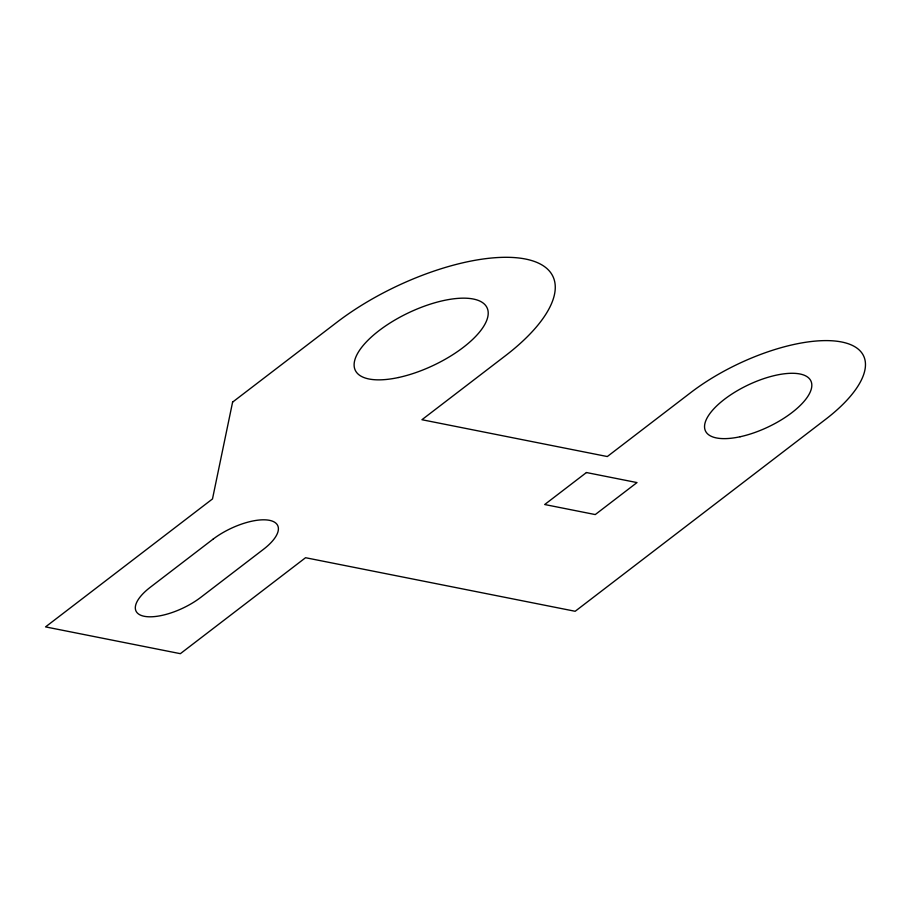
<?xml version="1.0" encoding="UTF-8"?>
<svg xmlns="http://www.w3.org/2000/svg" width="911" height="911" viewBox="0 0 911 911"><rect width="100%" height="100%" fill="white"/><g stroke="black" fill="none" stroke-linecap="round" stroke-linejoin="round"><path stroke-width="1.37" d="M232.601 402.115L212.491 498.943L45.55 626.893L180.355 653.677L305.561 557.714L575.171 611.281L825.582 419.356A116.688 46.529 -25.4 0 0 841.65 341.989A116.688 46.529 -25.4 0 0 690.777 392.573L607.307 456.548L421.941 419.72L505.411 355.745A145.862 58.167 -25.4 0 0 525.499 259.031A145.862 58.167 -25.4 0 0 336.911 322.266L232.601 402.115M212.878 539.301L150.281 587.276A43.762 17.446 -25.4 0 0 144.257 616.292A43.762 17.446 -25.4 0 0 200.83 597.32L263.438 549.344A43.762 17.446 -25.4 0 0 269.462 520.329A43.762 17.446 -25.4 0 0 212.878 539.301M586.433 472.536L544.698 504.523L595.259 514.567L636.994 482.579L586.433 472.536M740.085 436.756A58.35 23.265 -25.4 0 0 810.961 381.094A58.35 23.265 -25.4 0 0 723.493 400.031A58.35 23.265 -25.4 0 0 740.085 436.756M398.54 377.507A72.937 29.084 -25.4 0 0 487.134 307.918A72.937 29.084 -25.4 0 0 377.803 331.593A72.937 29.084 -25.4 0 0 398.54 377.507"/></g></svg>
